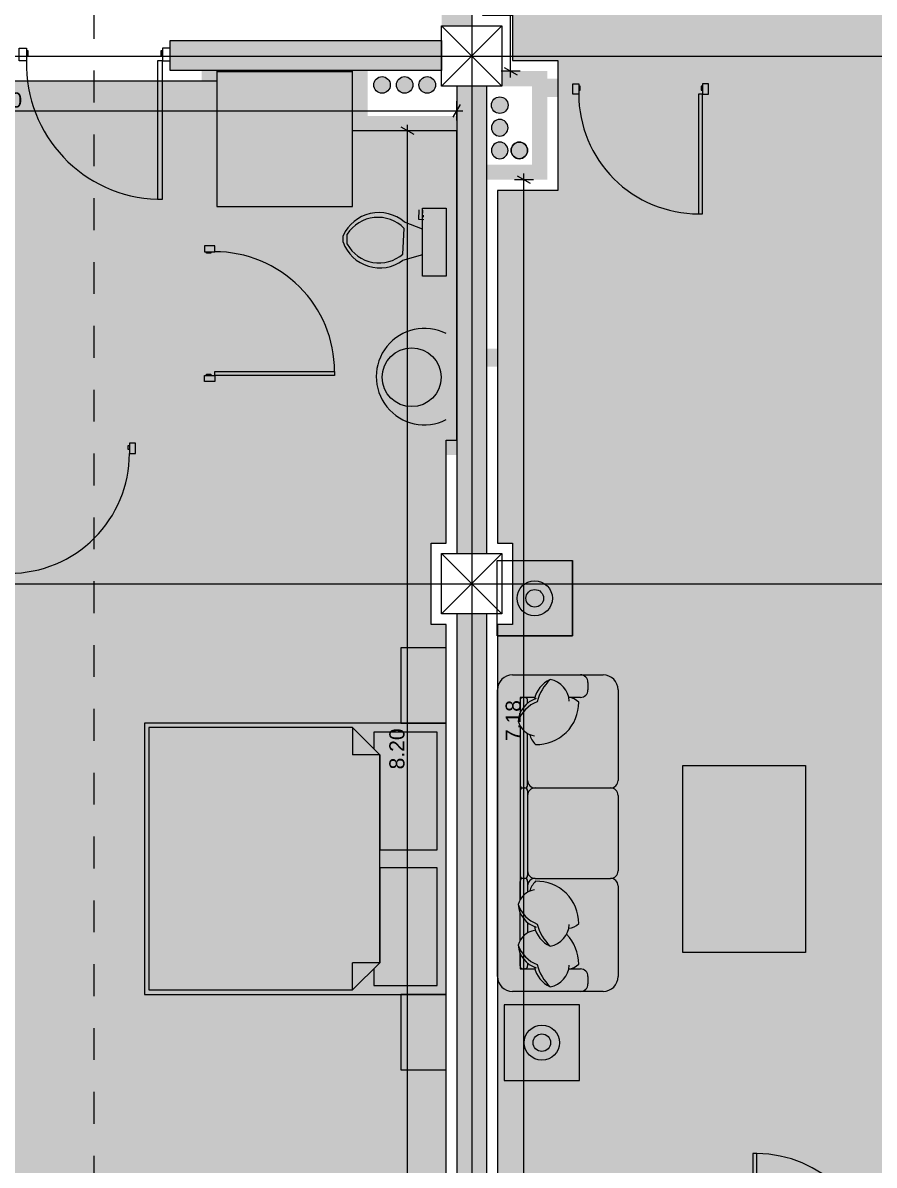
# Model space of a CAD drawing. Header units: millimetres. Extents: x 475616349 to 476941521, y 4620115302 to 4621446928.
# Drawn here: x 476508563 to 476514205, y 4620519450 to 4620527026 of the extents above; entities that cross this region are included whole.
import ezdxf

# ---------------------------------------------------------------- set-up
doc = ezdxf.new("R2010")
doc.units = ezdxf.units.MM
doc.header["$MEASUREMENT"] = 0
doc.linetypes.add('Dashed', pattern=[423.333333, 211.666667, -211.666667])
for name, color, linetype, lineweight in [('0_Pen_No__2_Pen_No__7_Pen_No__2_Pen_No__7', 7, 'Continuous', 0), ('0_Pen_No__7_Pen_No__7_Pen_No__7', 7, 'Continuous', 0), ('2D Drafting - General_Pen_No__1_Pen_No__7', 7, 'Continuous', 0), ('2D Drafting - General_Pen_No__1_Pen_No__7_Pen_No__7', 7, 'Continuous', 0), ('2D Drafting - General_Pen_No__250_Pen_No__2_Pen_No__7', 7, 'Continuous', 0), ('2D Drafting - General_Pen_No__250_Pen_No__7_Pen_No__250', 7, 'Continuous', 0), ('2D Drafting - General_Pen_No__250_Pen_No__7_Pen_No__7', 7, 'Continuous', 0), ('2D Drafting - General_Pen_No__7_Pen_No__7_Pen_No__7', 7, 'Continuous', 0), ('Doors_Pen_No__7_Pen_No__7_Pen_No__7', 7, 'Continuous', 0), ('G-Anno-Nplt_Pen_No__151', 151, 'Continuous', 0), ('G-Anno-Nplt_Pen_No__4', 7, 'Continuous', 0), ('New_0_Pen_No__7', 7, 'Continuous', 0), ('New_2D Drafting - General_Pen_No__250_Pen_No__7_Pen_No__7', 7, 'Continuous', 0), ('New_R03_Nakveti_Pen_No__4', 7, 'Continuous', 0), ('New_shenobebi_Pen_No__1', 1, 'Continuous', 0), ('New_zoma_Pen_No__4', 7, 'Continuous', 0), ('New_zoma_Pen_No__7', 7, 'Continuous', 0), ('shaxtebi da milebi_Pen_No__1_Pen_No__1_Pen_No__1', 1, 'Continuous', 0), ('shaxtebi da milebi_Pen_No__1_Pen_No__1_Pen_No__5', 5, 'Continuous', 0), ('shaxtebi da milebi_Pen_No__5_Pen_No__5_Pen_No__5', 5, 'Continuous', 0), ('zoma_Pen_No__5_Pen_No__5', 5, 'Continuous', 0)]:
    doc.layers.add(name, color=color, linetype=linetype, lineweight=lineweight)
doc.layers.add('New_R03_Nakveti', color=7, linetype='Continuous')
doc.layers.add('New_zoma', color=7, linetype='Continuous')
doc.layers.add('shaxtebi da milebi_Pen_No__1_Pen_No__1_Pen_No__252', color=7, linetype='Continuous', lineweight=0, true_color=0x666666)
doc.layers.add('shaxtebi da milebi_Pen_No__5_Pen_No__5_Pen_No__252', color=7, linetype='Continuous', lineweight=0, true_color=0x666666)
doc.styles.add('GENERATED_STYLE_1', font='arial.ttf')
doc.dimstyles.new('GENERATED_STYLE__19', dxfattribs={"dimtxt": 100, "dimasz": 64.421331, "dimexe": 0.18, "dimexo": 3, "dimgap": 0.09, "dimtad": 1, "dimlfac": 0.001, "dimzin": 0, "dimdsep": 46, "dimtxsty": 'GENERATED_STYLE_1', "dimblk": 'ARROWHEAD_2', "dimblk1": 'ARROWHEAD_2', "dimblk2": 'ARROWHEAD_2', "dimcen": 0.09, "dimclrd": 7, "dimclre": 7, "dimclrt": 7, "dimadec": 0, "dimazin": 0, "dimtfac": 1, "dimtdec": 4, "dimtmove": 0, "dimatfit": 3, "dimfxl": 1, "dimtolj": 1, "dimtzin": 0, "dimarcsym": 0})
doc.dimstyles.new('GENERATED_STYLE__35', dxfattribs={"dimtxt": 100, "dimasz": 64.421331, "dimexe": 0.18, "dimexo": 3, "dimgap": 0.09, "dimtad": 1, "dimtih": 1, "dimtoh": 1, "dimlfac": 0.001, "dimzin": 0, "dimdsep": 46, "dimtxsty": 'GENERATED_STYLE_1', "dimblk": 'ARROWHEAD_2', "dimblk1": 'ARROWHEAD_2', "dimblk2": 'ARROWHEAD_2', "dimcen": 0.09, "dimclrd": 7, "dimclre": 7, "dimclrt": 7, "dimadec": 0, "dimazin": 0, "dimtfac": 1, "dimtdec": 4, "dimtmove": 2, "dimatfit": 3, "dimfxl": 1, "dimtolj": 1, "dimtzin": 0, "dimarcsym": 0})

# ---------------------------------------------------------------- blocks, each defined once
blk = doc.blocks.new('Bed Layout 23')
at = {"layer": 'New_R03_Nakveti_Pen_No__4', "color": 7, "linetype": 'Continuous', "lineweight": 0}
for p, q in [((-900, 0), (-1400, 0)), ((-1400, 0), (-1400, -300)), ((-900, -300), (-900, 0)), ((900, 0), (-900, 0)), ((-900, 0), (-900, -2000)), ((1400, 0), (900, 0)), ((900, 0), (900, -300)), ((900, -2000), (900, 0)), ((1400, -300), (1400, 0)), ((-1400, -300), (-900, -300)), ((900, -300), (1400, -300)), ((-690, -440), (-870, -620)), ((0, -440), (-690, -440)), ((-690, -440), (-690, -620)), ((690, -440), (0, -440)), ((870, -620), (690, -440)), ((690, -440), (690, -620)), ((-870, -620), (-870, -1970)), ((-870, -620), (-690, -620)), ((870, -620), (690, -620)), ((870, -1970), (870, -620)), ((-900, -2000), (900, -2000)), ((-870, -1970), (0, -1970)), ((0, -1970), (870, -1970))]:
    blk.add_line(p, q, dxfattribs=at)
at = {"layer": 'New_R03_Nakveti_Pen_No__4', "color": 7, "linetype": 'Continuous', "lineweight": 0, "flags": 128}
for points in [[(-60, -440), (-60, -60), (-840, -60), (-840, -480), (-730, -480), (-690, -440)], [(690, -440), (730, -480), (840, -480), (840, -60), (60, -60), (60, -440)]]:
    blk.add_lwpolyline(points, close=True, dxfattribs=at)
blk = doc.blocks.new('*D1558', base_point=(476577134.1, 4620325125.7))
at = {"layer": 'New_zoma_Pen_No__4', "color": 7, "linetype": 'Continuous', "lineweight": 0, "transparency": 16777216}
for p, q in [((476511113.2, 4620526309), (476511113.2, 4620526350.4)), ((476511176.8, 4620526309), (476511049.6, 4620526309)), ((476511155.6, 4620526284.5), (476511070.8, 4620526333.4)), ((476511113.2, 4620518105.7), (476511113.2, 4620526309)), ((476511176.8, 4620518105.7), (476511049.6, 4620518105.7)), ((476511070.8, 4620518130.2), (476511155.6, 4620518081.3)), ((476511113.2, 4620518064.3), (476511113.2, 4620518105.7))]:
    blk.add_line(p, q, dxfattribs=at)
at = {"layer": 'New_zoma_Pen_No__7', "color": 7, "lineweight": 0, "transparency": 16777216, "insert": (476511093.2, 4620522074.3), "char_height": 100, "attachment_point": 7, "rotation": 90, "style": 'GENERATED_STYLE_1'}
blk.add_mtext('\\A1;{\\pql;\\fArial|b0|i0|c0|p34;8.20}', dxfattribs=at)
blk = doc.blocks.new('ARROWHEAD_2')
at = {"color": 0, "linetype": 'Continuous', "lineweight": 0}
for p, q in [((0, 0), (-1, 0)), ((-0.38, -0.66), (0.38, 0.66))]:
    blk.add_line(p, q, dxfattribs=at)
blk = doc.blocks.new('*D1559', base_point=(476577134.1, 4620325125.7))
at = {"layer": 'New_zoma_Pen_No__4', "color": 7, "linetype": 'Continuous', "lineweight": 0, "transparency": 16777216}
for p, q in [((476504738.4, 4620526379), (476504738.4, 4620526506.1)), ((476511438.4, 4620526379), (476511438.4, 4620526506.1)), ((476504696.9, 4620526442.6), (476504738.4, 4620526442.6)), ((476504762.8, 4620526484.9), (476504713.9, 4620526400.2)), ((476504738.4, 4620526442.6), (476511438.4, 4620526442.6)), ((476511413.9, 4620526400.2), (476511462.8, 4620526484.9)), ((476511438.4, 4620526442.6), (476511479.8, 4620526442.6))]:
    blk.add_line(p, q, dxfattribs=at)
at = {"layer": 'New_zoma_Pen_No__7', "color": 7, "lineweight": 0, "transparency": 16777216, "insert": (476508286.2, 4620526462.6), "char_height": 100, "attachment_point": 7, "style": 'GENERATED_STYLE_1'}
blk.add_mtext('\\A1;{\\pql;\\fArial|b0|i0|c0|p34;6.70}', dxfattribs=at)
blk = doc.blocks.new('*D1569', base_point=(476577134.1, 4620325125.7))
at = {"layer": 'New_zoma_Pen_No__4', "color": 7, "linetype": 'Continuous', "lineweight": 0, "transparency": 16777216}
for p, q in [((476511947.7, 4620525984.7), (476511820.5, 4620525984.7)), ((476511926.5, 4620525960.2), (476511841.7, 4620526009.2)), ((476511884.1, 4620525984.7), (476511884.1, 4620526026.2)), ((476511884.1, 4620518805.7), (476511884.1, 4620525984.7)), ((476511947.7, 4620518805.7), (476511820.5, 4620518805.7)), ((476511841.7, 4620518830.2), (476511926.5, 4620518781.3)), ((476511884.1, 4620518764.3), (476511884.1, 4620518805.7))]:
    blk.add_line(p, q, dxfattribs=at)
at = {"layer": 'New_zoma_Pen_No__7', "color": 7, "lineweight": 0, "transparency": 16777216, "insert": (476511864.1, 4620522262.2), "char_height": 100, "attachment_point": 7, "rotation": 90, "style": 'GENERATED_STYLE_1'}
blk.add_mtext('\\A1;{\\pql;\\fArial|b0|i0|c0|p34;7.18}', dxfattribs=at)
blk = doc.blocks.new('*D1570', base_point=(476577134.1, 4620325125.7))
at = {"layer": 'New_zoma_Pen_No__4', "color": 7, "linetype": 'Continuous', "lineweight": 0, "transparency": 16777216}
for p, q in [((476511859.5, 4620533705.7), (476511732.3, 4620533705.7)), ((476511838.3, 4620533681.3), (476511753.5, 4620533730.2)), ((476511795.9, 4620533705.7), (476511795.9, 4620533747.2)), ((476511795.9, 4620526705.7), (476511795.9, 4620533705.7)), ((476511753.5, 4620526730.2), (476511838.3, 4620526681.3)), ((476511859.5, 4620526705.7), (476511732.3, 4620526705.7)), ((476511795.9, 4620526664.3), (476511795.9, 4620526705.7))]:
    blk.add_line(p, q, dxfattribs=at)
at = {"layer": 'New_zoma_Pen_No__7', "color": 7, "lineweight": 0, "transparency": 16777216, "insert": (476511775.9, 4620530072.7), "char_height": 100, "attachment_point": 7, "rotation": 90, "style": 'GENERATED_STYLE_1'}
blk.add_mtext('\\A1;{\\pql;\\fArial|b0|i0|c0|p34;7.00}', dxfattribs=at)

msp = doc.modelspace()

# ---------------------------------------------------------------- hatches: boundary and pattern name
at = {"layer": '2D Drafting - General_Pen_No__250_Pen_No__2_Pen_No__7', "linetype": 'Continuous', "lineweight": 0}
for points in [[(476509848.328, 4620526708.978), (476509848.328, 4620525547.4), (476509748.604, 4620525547.4), (476509748.604, 4620526708.978)], [(476509748.604, 4620524647.4), (476509848.328, 4620524647.4), (476509848.328, 4620524257.064), (476509748.604, 4620524257.064)], [(476511498.18, 4620524158.94), (476511498.18, 4620524257.064), (476509308.701, 4620524257.064), (476509308.701, 4620524158.94)]]:
    msp.add_hatch(color=7, dxfattribs=at).paths.add_polyline_path(points)
at = {"layer": '2D Drafting - General_Pen_No__250_Pen_No__7_Pen_No__7', "linetype": 'Continuous', "lineweight": 0}
for points in [[(476511538.366, 4620527105.72), (476511538.366, 4620527005.72), (476511338.366, 4620527005.72), (476511338.366, 4620527105.72)], [(476509538.366, 4620526708.978), (476509538.366, 4620526908.978), (476511338.366, 4620526908.978), (476511338.366, 4620526708.978)], [(476510848.366, 4620526708.978), (476510748.178, 4620526708.978), (476510748.178, 4620526308.978), (476511438.366, 4620526308.978), (476511438.366, 4620526408.978), (476510848.366, 4620526408.978)], [(476511638.366, 4620525984.702), (476512038.366, 4620525984.702), (476512038.366, 4620526705.72), (476511738.366, 4620526705.72), (476511738.366, 4620526605.72), (476511938.366, 4620526605.72), (476511938.366, 4620526084.89), (476511638.366, 4620526084.89)], [(476511438.366, 4620523505.72), (476511638.366, 4620523505.72), (476511638.366, 4620526605.72), (476511438.366, 4620526605.72)], [(476511438.366, 4620516605.72), (476511638.366, 4620516605.72), (476511638.366, 4620523105.72), (476511438.366, 4620523105.72)]]:
    msp.add_hatch(color=7, dxfattribs=at).paths.add_polyline_path(points)
at = {"layer": 'G-Anno-Nplt_Pen_No__151', "linetype": 'Continuous', "lineweight": 0, "true_color": 0x1f2f3f}
for points in [[(476511608.366, 4620527075.72), (476511808.366, 4620527075.72), (476511808.366, 4620526775.72), (476512108.366, 4620526775.72), (476512108.366, 4620525914.702), (476511708.366, 4620525914.702), (476511708.366, 4620523575.72), (476511808.366, 4620523575.72), (476511808.366, 4620523035.72), (476511708.366, 4620523035.72), (476511708.366, 4620518875.662), (476515108.366, 4620518875.662), (476515108.366, 4620516475.661), (476517868.366, 4620516475.661), (476517868.366, 4620517125.85), (476518168.366, 4620517125.85), (476518168.366, 4620517375.72), (476518268.366, 4620517375.72), (476518268.366, 4620523035.72), (476518168.366, 4620523035.72), (476518168.366, 4620523575.72), (476518268.366, 4620523575.72), (476518268.366, 4620524863.012), (476518338.366, 4620524863.012), (476518338.366, 4620526605.72), (476518238.366, 4620526605.72), (476518238.366, 4620526855.72), (476517938.366, 4620526855.72), (476517938.366, 4620527876.738), (476518338.366, 4620527876.738), (476518338.366, 4620528478.99), (476518268.366, 4620528478.99), (476518268.366, 4620532535.723), (476514768.366, 4620532535.723), (476514768.366, 4620533635.72), (476511808.366, 4620533635.72), (476511808.366, 4620533435.72), (476511608.366, 4620533435.72)], [(476504908.366, 4620523035.72), (476504808.366, 4620523035.72), (476504808.366, 4620518175.72), (476511368.366, 4620518175.72), (476511368.366, 4620523035.72), (476511268.366, 4620523035.72), (476511268.366, 4620523575.72), (476511368.366, 4620523575.72), (476511368.366, 4620524257.064), (476511438.366, 4620524257.064), (476511438.366, 4620526308.978), (476510748.178, 4620526308.978), (476510748.178, 4620526708.978), (476509848.328, 4620526708.978), (476509848.328, 4620526638.978), (476505648.554, 4620526638.978), (476505648.554, 4620526238.978), (476504808.366, 4620526238.978), (476504808.366, 4620523575.72), (476504908.366, 4620523575.72)]]:
    msp.add_hatch(color=169, dxfattribs=at).paths.add_polyline_path(points)
at = {"layer": 'New_2D Drafting - General_Pen_No__250_Pen_No__7_Pen_No__7', "linetype": 'Continuous', "lineweight": 0}
for points in [[(476511638.366, 4620524745.493), (476513356.487, 4620524745.493), (476513356.487, 4620524864.915), (476513356.487, 4620526534.915), (476513356.487, 4620526655.369), (476513107.619, 4620526655.369), (476513107.619, 4620526534.915), (476513237.135, 4620526534.915), (476513237.135, 4620524864.915), (476511638.366, 4620524864.915)], [(476512207.619, 4620526655.369), (476512038.366, 4620526655.369), (476512038.366, 4620526534.915), (476512207.619, 4620526534.915)]]:
    msp.add_hatch(color=7, dxfattribs=at).paths.add_polyline_path(points)
at = {"layer": 'shaxtebi da milebi_Pen_No__1_Pen_No__1_Pen_No__1', "linetype": 'Continuous', "lineweight": 0}
for points in [[(476511188.366, 4620526613.978, 1), (476511298.366, 4620526613.978, 1)], [(476511723.366, 4620526424.89, 1), (476511723.366, 4620526534.89, 1)]]:
    msp.add_hatch(color=1, dxfattribs=at).paths.add_polyline_path(points)
at = {"layer": 'shaxtebi da milebi_Pen_No__1_Pen_No__1_Pen_No__252', "linetype": 'Continuous', "lineweight": 0, "true_color": 0x666666}
msp.add_hatch(color=251, dxfattribs=at).paths.add_polyline_path([(476511853.366, 4620526124.89, 1), (476511853.366, 4620526234.89, 1)])
at = {"layer": 'shaxtebi da milebi_Pen_No__1_Pen_No__1_Pen_No__5', "linetype": 'Continuous', "lineweight": 0}
for points in [[(476511723.366, 4620526274.89, 1), (476511723.366, 4620526384.89, 1)], [(476511723.366, 4620526124.89, 1), (476511723.366, 4620526234.89, 1)]]:
    msp.add_hatch(color=5, dxfattribs=at).paths.add_polyline_path(points)
at = {"layer": 'shaxtebi da milebi_Pen_No__5_Pen_No__5_Pen_No__252', "linetype": 'Continuous', "lineweight": 0, "true_color": 0x666666}
msp.add_hatch(color=251, dxfattribs=at).paths.add_polyline_path([(476510888.366, 4620526613.978, -1), (476510998.366, 4620526613.978, -1)])
at = {"layer": 'shaxtebi da milebi_Pen_No__5_Pen_No__5_Pen_No__5', "linetype": 'Continuous', "lineweight": 0}
msp.add_hatch(color=5, dxfattribs=at).paths.add_polyline_path([(476511093.366, 4620526668.978, -1), (476511093.366, 4620526558.978, -1)])

# ---------------------------------------------------------------- linework, layer by layer
at = {"layer": '0_Pen_No__2_Pen_No__7_Pen_No__2_Pen_No__7', "color": 7, "linetype": 'Continuous', "lineweight": 0, "flags": 128}
msp.add_lwpolyline([(476510748.178, 4620526700.229), (476509848.328, 4620526700.229), (476509848.328, 4620525807.232), (476510748.178, 4620525807.232)], close=True, dxfattribs=at)
at = {"layer": '0_Pen_No__7_Pen_No__7_Pen_No__7', "color": 7, "linetype": 'Continuous', "lineweight": 0}
for p, q in [((476511187.581, 4620525721.446), (476511190.361, 4620525785.037)), ((476511211.558, 4620525784.111), (476511209.705, 4620525741.717)), ((476511209.705, 4620525741.717), (476511220.303, 4620525741.253)), ((476511220.528, 4620525746.386), (476511209.929, 4620525746.849)), ((476511082.002, 4620525492.45), (476511089.415, 4620525662.026)), ((476511212.324, 4620525658.1), (476511091.269, 4620525704.419)), ((476511219.377, 4620525720.056), (476511187.581, 4620525721.446)), ((476511212.324, 4620525488.192), (476511080.149, 4620525450.056))]:
    msp.add_line(p, q, dxfattribs=at)
at = {"layer": '0_Pen_No__7_Pen_No__7_Pen_No__7', "color": 7, "linetype": 'Continuous', "lineweight": 0, "flags": 128}
msp.add_lwpolyline([(476511368.366, 4620525796.693), (476511368.366, 4620525346.257), (476511212.324, 4620525346.257), (476511212.324, 4620525796.693)], close=True, dxfattribs=at)
for points in [[(476510685.563, 4620525570.839), (476510685.563, 4620525613.93)], [(476510712.862, 4620525558.627), (476510712.862, 4620525623.787)]]:
    msp.add_lwpolyline(points, dxfattribs=at)
at = {"layer": '0_Pen_No__7_Pen_No__7_Pen_No__7', "color": 7, "linetype": 'Continuous', "lineweight": 0}
msp.add_circle((476511139.865, 4620524674.953), 194.708, dxfattribs=at)
for centre, radius, start, end in [((476510921.764, 4620525509.658), 258.192, 48.9659147, 156.1808083), ((476510916.111, 4620525495.456), 240.373, 43.864539, 147.7317146), ((476510928.287, 4620525658.865), 258.193, 199.9335377, 306.0275219), ((476510923.896, 4620525673.507), 240.373, 208.5498249, 311.1289039), ((476511224.35, 4620524679.269), 319.521, 63.2098906, 296.7901255)]:
    msp.add_arc(centre, radius, start, end, dxfattribs=at)
at = {"layer": '2D Drafting - General_Pen_No__1_Pen_No__7', "color": 7, "linetype": 'Continuous', "lineweight": 0}
for p, q in [((476511338.366, 4620526605.72), (476511738.366, 4620527005.72)), ((476511738.366, 4620526605.72), (476511338.366, 4620527005.72)), ((476511338.366, 4620523105.72), (476511738.366, 4620523505.72)), ((476511738.366, 4620523105.72), (476511338.366, 4620523505.72))]:
    msp.add_line(p, q, dxfattribs=at)
at = {"layer": '2D Drafting - General_Pen_No__1_Pen_No__7', "color": 7, "linetype": 'Continuous', "lineweight": 0, "flags": 128}
for points in [[(476511738.366, 4620526605.72), (476511338.366, 4620526605.72), (476511338.366, 4620527005.72), (476511738.366, 4620527005.72)], [(476511738.366, 4620523105.72), (476511338.366, 4620523105.72), (476511338.366, 4620523505.72), (476511738.366, 4620523505.72)]]:
    msp.add_lwpolyline(points, close=True, dxfattribs=at)
at = {"layer": '2D Drafting - General_Pen_No__1_Pen_No__7_Pen_No__7', "color": 7, "linetype": 'Continuous', "lineweight": 0}
msp.add_arc((476509480.644, 4620526748.81), 893.239, 178.396194, 268.396194, dxfattribs=at)
at = {"layer": '2D Drafting - General_Pen_No__250_Pen_No__7_Pen_No__250', "color": 7, "linetype": 'Continuous', "lineweight": 0, "flags": 128}
for points in [[(476511438.366, 4620523505.72), (476511638.366, 4620523505.72), (476511638.366, 4620526605.72), (476511438.366, 4620526605.72)], [(476511438.366, 4620516605.72), (476511638.366, 4620516605.72), (476511638.366, 4620523105.72), (476511438.366, 4620523105.72)]]:
    msp.add_lwpolyline(points, close=True, dxfattribs=at)
at = {"layer": '2D Drafting - General_Pen_No__250_Pen_No__7_Pen_No__7', "color": 7, "linetype": 'Continuous', "lineweight": 0, "flags": 128}
msp.add_lwpolyline([(476509538.366, 4620526708.978), (476509538.366, 4620526908.978), (476511338.366, 4620526908.978), (476511338.366, 4620526708.978)], close=True, dxfattribs=at)
at = {"layer": '2D Drafting - General_Pen_No__7_Pen_No__7_Pen_No__7', "color": 7, "linetype": 'Continuous', "lineweight": 0}
for centre, radius, start, end in [((476513041.443, 4620526553.362), 794.311, 179.9998025, 270.001484), ((476509834.354, 4620524713.577), 794.311, 359.9999916, 90.0016731), ((476508474.879, 4620524169.267), 794.311, 270, 0.0016803), ((476513427.738, 4620518755.62), 770.311, 0.005711, 90.0025313)]:
    msp.add_arc(centre, radius, start, end, dxfattribs=at)
at = {"layer": 'Doors_Pen_No__7_Pen_No__7_Pen_No__7', "color": 7, "linetype": 'Continuous', "lineweight": 0, "flags": 128}
for points in [[(476508538.366, 4620526858.477), (476508587.755, 4620526858.477), (476508587.755, 4620526773.81), (476508538.366, 4620526773.81)], [(476508598.866, 4620526840.477), (476508587.755, 4620526840.477), (476508587.755, 4620526807.144), (476508598.866, 4620526807.144)], [(476509488.977, 4620526840.477), (476509477.866, 4620526840.477), (476509477.866, 4620526807.144), (476509488.977, 4620526807.144)], [(476509538.366, 4620526858.477), (476509488.977, 4620526858.477), (476509488.977, 4620526773.81), (476509538.366, 4620526773.81)], [(476509488.977, 4620526773.81), (476509455.644, 4620526773.81), (476509455.644, 4620525855.921), (476509488.977, 4620525855.921)], [(476512207.619, 4620526621.098), (476512247.13, 4620526621.099), (476512247.132, 4620526553.365), (476512207.621, 4620526553.364)], [(476512256.019, 4620526606.699), (476512247.13, 4620526606.699), (476512247.131, 4620526580.032), (476512256.02, 4620526580.032)], [(476513068.108, 4620526606.696), (476513059.219, 4620526606.696), (476513059.22, 4620526580.03), (476513068.109, 4620526580.03)], [(476513107.619, 4620526621.098), (476513068.108, 4620526621.096), (476513068.109, 4620526553.363), (476513107.621, 4620526553.364)], [(476513068.109, 4620526553.363), (476513041.443, 4620526553.362), (476513041.463, 4620525759.051), (476513068.13, 4620525759.052)], [(476509766.597, 4620525547.4), (476509766.597, 4620525507.889), (476509834.331, 4620525507.889), (476509834.331, 4620525547.4)], [(476509780.997, 4620525499), (476509780.997, 4620525507.889), (476509807.664, 4620525507.889), (476509807.664, 4620525499)], [(476509766.62, 4620524647.4), (476509766.62, 4620524686.911), (476509834.354, 4620524686.911), (476509834.354, 4620524647.4)], [(476509781.02, 4620524686.911), (476509781.02, 4620524695.8), (476509807.687, 4620524695.8), (476509807.687, 4620524686.911)], [(476509834.354, 4620524686.911), (476509834.354, 4620524713.577), (476510628.665, 4620524713.577), (476510628.665, 4620524686.911)], [(476509260.301, 4620524222.623), (476509269.19, 4620524222.623), (476509269.19, 4620524195.957), (476509260.301, 4620524195.957)], [(476509308.701, 4620524237.023), (476509269.19, 4620524237.023), (476509269.19, 4620524169.29), (476509308.701, 4620524169.29)], [(476513401.071, 4620518755.618), (476513427.738, 4620518755.62), (476513427.704, 4620519525.931), (476513401.037, 4620519525.93)]]:
    msp.add_lwpolyline(points, close=True, dxfattribs=at)
at = {"layer": 'G-Anno-Nplt_Pen_No__4', "color": 7, "linetype": 'Continuous', "lineweight": 0, "flags": 128}
msp.add_lwpolyline([(476514768.366, 4620533635.72), (476511808.366, 4620533635.72), (476511808.366, 4620533435.72), (476511608.366, 4620533435.72), (476511608.366, 4620527075.72), (476511808.366, 4620527075.72), (476511808.366, 4620526775.72), (476512108.366, 4620526775.72), (476512108.366, 4620525914.702), (476511708.366, 4620525914.702), (476511708.366, 4620523575.72), (476511808.366, 4620523575.72), (476511808.366, 4620523035.72), (476511708.366, 4620523035.72), (476511708.366, 4620518875.662), (476515108.366, 4620518875.662)], dxfattribs=at)
msp.add_lwpolyline([(476504908.366, 4620523035.72), (476504808.366, 4620523035.72), (476504808.366, 4620518175.72), (476511368.366, 4620518175.72), (476511368.366, 4620523035.72), (476511268.366, 4620523035.72), (476511268.366, 4620523575.72), (476511368.366, 4620523575.72), (476511368.366, 4620524257.064), (476511438.366, 4620524257.064), (476511438.366, 4620526308.978), (476510748.178, 4620526308.978), (476510748.178, 4620526708.978), (476509848.328, 4620526708.978), (476509848.328, 4620526638.978), (476505648.554, 4620526638.978), (476505648.554, 4620526238.978), (476504808.366, 4620526238.978), (476504808.366, 4620523575.72), (476504908.366, 4620523575.72)], close=True, dxfattribs=at)
at = {"layer": 'New_0_Pen_No__7', "color": 7, "linetype": 'Continuous', "lineweight": 0}
for p, q in [((476512205.649, 4620522959.249), (476512205.649, 4620523459.249)), ((476511705.649, 4620522959.249), (476512205.649, 4620522959.249)), ((476511808.366, 4620522701.524), (476512408.366, 4620522701.524)), ((476512308.366, 4620522651.524), (476512308.366, 4620522601.524)), ((476511708.366, 4620520701.524), (476511708.366, 4620522601.524)), ((476512508.366, 4620522601.524), (476512508.366, 4620522001.524)), ((476511956.628, 4620522551.524), (476511858.366, 4620522551.524)), ((476511858.366, 4620522551.524), (476511858.366, 4620522446.338)), ((476511858.366, 4620522531.524), (476511858.366, 4620522446.338)), ((476511888.366, 4620522551.524), (476511878.366, 4620522551.524)), ((476511908.366, 4620522513.368), (476511908.366, 4620522531.524)), ((476512258.366, 4620522551.524), (476512180.898, 4620522551.524)), ((476511858.366, 4620522363.156), (476511858.366, 4620521209.24)), ((476511908.366, 4620521971.524), (476511908.366, 4620522312.809)), ((476511878.366, 4620521951.524), (476511888.366, 4620521951.524)), ((476511878.366, 4620521951.524), (476511888.366, 4620521951.524)), ((476511958.366, 4620521951.524), (476512458.366, 4620521951.524)), ((476511908.366, 4620521931.524), (476511908.366, 4620521371.524)), ((476512508.366, 4620521901.524), (476512508.366, 4620521401.524)), ((476511888.366, 4620521351.524), (476511878.366, 4620521351.524)), ((476511878.366, 4620521351.524), (476511888.366, 4620521351.524)), ((476511958.366, 4620521351.524), (476512458.366, 4620521351.524)), ((476511858.366, 4620521209.24), (476511858.366, 4620521331.524)), ((476511908.366, 4620521331.524), (476511908.366, 4620521259.587)), ((476512508.366, 4620521301.524), (476512508.366, 4620520701.524)), ((476511858.366, 4620520939.892), (476511858.366, 4620521126.058)), ((476511908.366, 4620521059.028), (476511908.366, 4620520990.239)), ((476511858.366, 4620520771.524), (476511858.366, 4620520856.71)), ((476511858.366, 4620520856.71), (476511858.366, 4620520751.524)), ((476511858.366, 4620520751.524), (476511956.628, 4620520751.524)), ((476511888.366, 4620520751.524), (476511878.366, 4620520751.524)), ((476511908.366, 4620520789.68), (476511908.366, 4620520771.524)), ((476512180.898, 4620520751.524), (476512258.366, 4620520751.524)), ((476512308.366, 4620520701.524), (476512308.366, 4620520651.524)), ((476512408.366, 4620520601.524), (476511808.366, 4620520601.524)), ((476512252.642, 4620520511.94), (476511752.642, 4620520511.94)), ((476511752.642, 4620520511.94), (476511752.642, 4620520011.94)), ((476512252.642, 4620520011.94), (476512252.642, 4620520511.94)), ((476511752.642, 4620520011.94), (476512252.642, 4620520011.94))]:
    msp.add_line(p, q, dxfattribs=at)
for points in [[(476512205.649, 4620522959.249), (476511705.649, 4620522959.249), (476511705.649, 4620523459.249), (476512205.649, 4620523459.249)], [(476513749.762, 4620520860.25), (476512936.015, 4620520860.25), (476512936.015, 4620522100.955), (476513749.762, 4620522100.955)]]:
    msp.add_lwpolyline(points, close=True, dxfattribs=at)
for centre, radius in [((476511955.649, 4620523209.249), 116.667), ((476511955.649, 4620523209.249), 58.333), ((476512002.642, 4620520261.94), 116.667), ((476512002.642, 4620520261.94), 58.333)]:
    msp.add_circle(centre, radius, dxfattribs=at)
for centre, radius, start, end in [((476511808.366, 4620522601.524), 100, 90, 180), ((476512127.919, 4620522507.223), 176.927, 113.3151512, 169.3613337), ((476512256.833, 4620522454.39), 293.149, 132.7367714, 166.3508397), ((476512033.294, 4620522520.995), 150.728, 2.0671727, 80.6071548), ((476512258.366, 4620522651.524), 50, 0, 90), ((476512408.366, 4620522601.524), 100, 0, 90), ((476512258.366, 4620522601.524), 50, 270, 0), ((476512015.666, 4620522381.166), 170.267, 107.271363, 175.4668225), ((476512053.169, 4620522318.131), 220.903, 111.5682535, 159.7406203), ((476511878.366, 4620522531.524), 20, 90, 180), ((476511888.366, 4620522531.524), 20, 0, 90), ((476511968.829, 4620522517.891), 278.124, 268.2850156, 0.5789328), ((476512168.474, 4620522439.131), 113.183, 46.1116003, 83.7097497), ((476511972.403, 4620522426.405), 130.403, 194.1063946, 262.2319792), ((476512075.873, 4620522353.24), 161.732, 196.779279, 224.4944745), ((476511878.366, 4620521971.524), 20, 180, 270), ((476511878.366, 4620521931.524), 20, 90, 180), ((476511888.366, 4620521971.524), 20, 270, 0), ((476511888.366, 4620521931.524), 20, 0, 90), ((476511958.366, 4620522001.524), 50, 180, 270), ((476511958.366, 4620521901.524), 50, 90, 180), ((476512458.366, 4620522001.524), 50, 270, 0), ((476512458.366, 4620521901.524), 50, 0, 90), ((476511878.366, 4620521371.524), 20, 180, 270), ((476511878.366, 4620521331.524), 20, 90, 180), ((476511888.366, 4620521371.524), 20, 270, 0), ((476511888.366, 4620521331.524), 20, 0, 90), ((476511958.366, 4620521401.524), 50, 180, 270), ((476511958.366, 4620521301.524), 50, 90, 180), ((476512458.366, 4620521401.524), 50, 270, 0), ((476512458.366, 4620521301.524), 50, 0, 90), ((476511972.403, 4620521145.99), 130.403, 97.7680213, 165.893606), ((476512075.873, 4620521219.156), 161.732, 135.5055259, 163.2207213), ((476511968.829, 4620521054.505), 278.124, 359.4210675, 91.7149849), ((476512053.169, 4620521254.265), 220.903, 200.2593804, 248.4317471), ((476512015.666, 4620521191.23), 170.267, 184.5331781, 252.7286377), ((476512256.833, 4620521118.005), 293.149, 193.6491607, 227.263229), ((476512033.294, 4620521051.401), 150.728, 279.3928458, 357.932828), ((476512168.474, 4620521133.265), 113.183, 276.2902505, 313.8883997), ((476511972.403, 4620520876.642), 130.403, 97.7680215, 165.8936057), ((476512127.919, 4620521065.173), 176.927, 190.6386669, 246.6848493), ((476511968.829, 4620520785.157), 278.124, 359.4210676, 44.7117329), ((476512053.169, 4620520984.917), 220.903, 200.2593802, 248.4317468), ((476512015.666, 4620520921.882), 170.267, 184.533178, 252.7286375), ((476511878.366, 4620520771.524), 20, 180, 270), ((476511888.366, 4620520771.524), 20, 270, 0), ((476512127.919, 4620520795.825), 176.927, 190.6386668, 246.6848493), ((476512256.833, 4620520848.657), 293.149, 193.6491609, 227.2632291), ((476512033.294, 4620520782.053), 150.728, 279.3928456, 357.9328278), ((476512168.474, 4620520863.917), 113.183, 276.2902505, 313.8883997), ((476512258.366, 4620520701.524), 50, 0, 90), ((476511808.366, 4620520701.524), 100, 180, 270), ((476512408.366, 4620520701.524), 100, 270, 0), ((476512258.366, 4620520651.524), 50, 270, 0)]:
    msp.add_arc(centre, radius, start, end, dxfattribs=at)
at = {"layer": 'New_shenobebi_Pen_No__1', "color": 1, "linetype": 'Dashed', "lineweight": 0}
msp.add_lwpolyline([(476509034.604, 4620513374.09), (476509034.604, 4620538202.956)], dxfattribs=at)
at = {"layer": 'shaxtebi da milebi_Pen_No__1_Pen_No__1_Pen_No__1', "color": 1, "linetype": 'Continuous', "lineweight": 0, "flags": 128}
for points in [[(476511188.366, 4620526613.978, -1), (476511298.366, 4620526613.978, -1)], [(476511723.366, 4620526424.89, -1), (476511723.366, 4620526534.89, -1)]]:
    msp.add_lwpolyline(points, format="xyb", close=True, dxfattribs=at)
at = {"layer": 'shaxtebi da milebi_Pen_No__1_Pen_No__1_Pen_No__252', "color": 251, "linetype": 'Continuous', "lineweight": 0, "true_color": 0x666666, "flags": 128}
for points in [[(476511853.366, 4620526124.89, 1), (476511853.366, 4620526234.89, 1)], [(476511853.366, 4620526124.89, -1), (476511853.366, 4620526234.89, -1)]]:
    msp.add_lwpolyline(points, format="xyb", close=True, dxfattribs=at)
at = {"layer": 'shaxtebi da milebi_Pen_No__1_Pen_No__1_Pen_No__5', "color": 5, "linetype": 'Continuous', "lineweight": 0, "flags": 128}
for points in [[(476511723.366, 4620526274.89, 1), (476511723.366, 4620526384.89, 1)], [(476511723.366, 4620526124.89, 1), (476511723.366, 4620526234.89, 1)]]:
    msp.add_lwpolyline(points, format="xyb", close=True, dxfattribs=at)
at = {"layer": 'shaxtebi da milebi_Pen_No__5_Pen_No__5_Pen_No__252', "color": 251, "linetype": 'Continuous', "lineweight": 0, "true_color": 0x666666, "flags": 128}
msp.add_lwpolyline([(476510888.366, 4620526613.978, -1), (476510998.366, 4620526613.978, -1)], format="xyb", close=True, dxfattribs=at)
at = {"layer": 'shaxtebi da milebi_Pen_No__5_Pen_No__5_Pen_No__5', "color": 5, "linetype": 'Continuous', "lineweight": 0, "flags": 128}
msp.add_lwpolyline([(476511093.366, 4620526668.978, -1), (476511093.366, 4620526558.978, -1)], format="xyb", close=True, dxfattribs=at)
at = {"layer": 'zoma_Pen_No__5_Pen_No__5', "color": 5, "linetype": 'Continuous', "lineweight": 0}
for p, q in [((476511538.366, 4620537415.317), (476511538.366, 4620512704.511)), ((476493657.815, 4620526805.72), (476543544.196, 4620526805.72)), ((476493657.815, 4620526805.72), (476543544.196, 4620526805.72)), ((476493657.815, 4620523305.72), (476543544.196, 4620523305.72)), ((476493657.815, 4620523305.72), (476543544.196, 4620523305.72))]:
    msp.add_line(p, q, dxfattribs=at)

# ---------------------------------------------------------------- block references
at = {"layer": 'New_R03_Nakveti', "color": 7, "linetype": 'Continuous', "lineweight": 0, "zscale": 1000, "rotation": 269.9970273048938}
msp.add_blockref('Bed Layout 23', (476511368.293, 4620521481.401), dxfattribs=at)

# ---------------------------------------------------------------- dimensions: what is measured, and where the dimension line sits
at = {"layer": 'New_zoma', "color": 7, "linetype": 'Continuous', "lineweight": 0}
for base, p1, p2, picture, middle in [((476511795.899, 4620533705.72), (476512038.366, 4620526705.72), (476511738.366, 4620533705.72), '*D1570', (476511725.899, 4620530202.574)), ((476511113.195, 4620526308.978), (476511438.366, 4620518105.732), (476510748.178, 4620526308.978), '*D1558', (476511043.195, 4620522204.208)), ((476511884.111, 4620525984.702), (476511638.366, 4620518805.72), (476511638.366, 4620525984.702), '*D1569', (476511814.111, 4620522392.064))]:
    dim = msp.add_linear_dim(base=base, p1=p1, p2=p2, angle=90, dimstyle='GENERATED_STYLE__19', dxfattribs=at)
    dim.commit()
    dim.dimension.update_dxf_attribs({"geometry": picture, "text_midpoint": middle, "dimtype": 160, "text_rotation": 90})
dim = msp.add_linear_dim(base=(476511438.366, 4620526442.557), p1=(476504738.366, 4620526308.978), p2=(476511438.366, 4620526308.978), dimstyle='GENERATED_STYLE__35', dxfattribs=at)
dim.commit()
dim.dimension.update_dxf_attribs({"geometry": '*D1559', "text_midpoint": (476508416.131, 4620526512.557), "dimtype": 160})

doc.saveas('drawing.dxf')
